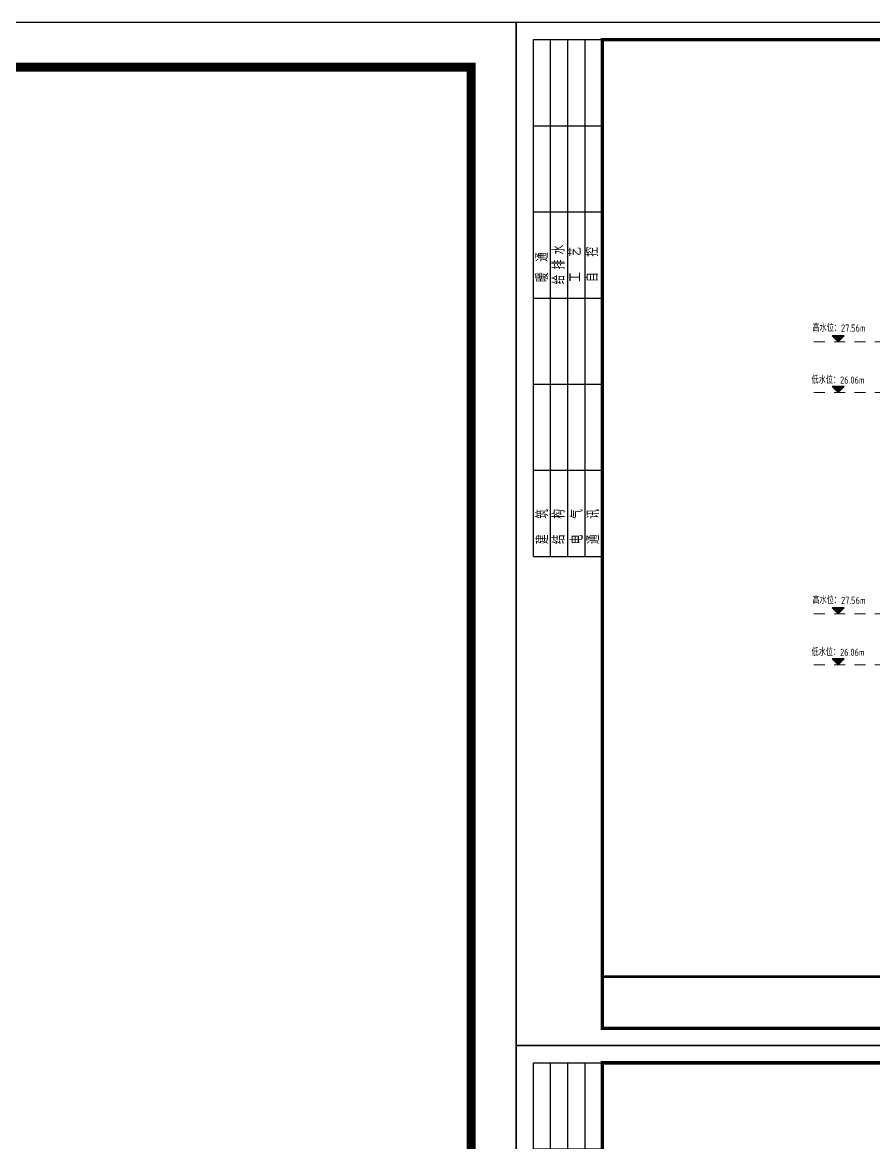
# Model space of a CAD drawing. Extents: x -259369 to -50372, y -155978 to 198088.
# Drawn here: x -121798 to -96733, y 124778 to 157767 of the extents above; entities that cross this region are included whole.
import ezdxf

# ---------------------------------------------------------------- set-up
doc = ezdxf.new("R2010")
doc.units = 0
doc.header["$LTSCALE"] = 1000
doc.header["$MEASUREMENT"] = 0
doc.styles.get("Standard").update_dxf_attribs({"font": 'gbenor.shx', "bigfont": 'gbcbig.shx'})

# ---------------------------------------------------------------- blocks, each defined once
blk = doc.blocks.new('$TITLEBLK$00000095')
for p, q in [((-150, 20), (-150, 0)), ((-150, 20), (0, 20)), ((-125, 20), (-125, 0)), ((-100, 20), (-100, 0)), ((-75, 20), (-75, 0)), ((-75, 20), (-75, 0)), ((-50, 20), (-50, 0)), ((-25, 20), (-25, 0)), ((0, 20), (0, 0)), ((-150, 15), (-75, 15)), ((-75, 15), (0, 15)), ((-150, 10), (-75, 10)), ((-75, 10), (0, 10)), ((-150, 5), (-75, 5)), ((-75, 5), (0, 5))]:
    blk.add_line(p, q)
at = {"width": 0.8}
for s, p in [('建   筑', (-146.45, 15.65)), ('暖  通', (-70.35, 15.73)), ('结   构', (-146.45, 10.91)), ('给 排 水', (-71.03, 10.9)), ('工   艺', (-70.35, 6.13)), ('电   气', (-146.45, 5.65)), ('自   控', (-70.35, 1.24)), ('通   讯', (-146.45, 0.88))]:
    blk.add_text(s, height=3.509, dxfattribs=at).set_placement(p)
blk = doc.blocks.new('rgthtyjyuk')
blk.add_lwpolyline([(0, 0), (420, 0), (420, 297), (0, 297)], close=True)
at = {"const_width": 1}
blk.add_lwpolyline([(25, 5), (415, 5), (415, 292), (25, 292)], close=True, dxfattribs=at)
at = {"const_width": 0.8}
blk.add_lwpolyline([(415, 20), (25, 20)], dxfattribs=at)
at = {"rotation": 90}
blk.add_blockref('$TITLEBLK$00000095', (25, 292), dxfattribs=at)
blk = doc.blocks.new('*U712')
at = {"color": 5, "const_width": 30}
blk.add_lwpolyline([(166, 0), (-166, 0)], dxfattribs=at)
blk = doc.blocks.new('*U713')
at = {"color": 0, "linetype": 'ByBlock', "lineweight": -2, "transparency": 16777216}
for p in [(0, 0), (600, 0), (1200, 0), (1800, 0), (2400, 0), (3000, 0), (3600, 0), (4200, 0), (4800, 0), (5400, 0), (6000, 0), (6600, 0), (7200, 0), (7800, 0), (8400, 0), (9000, 0), (9600, 0), (10200, 0), (10800, 0), (11400, 0), (12000, 0), (12600, 0)]:
    blk.add_blockref('*U712', p, dxfattribs=at)
blk = doc.blocks.new('*U714')
at = {"color": 5, "const_width": 30}
blk.add_lwpolyline([(166, 0), (-166, 0)], dxfattribs=at)
blk = doc.blocks.new('*U715')
at = {"color": 0, "linetype": 'ByBlock', "lineweight": -2, "transparency": 16777216}
for p in [(0, 0), (600, 0), (1200, 0), (1800, 0), (2400, 0), (3000, 0), (3600, 0), (4200, 0), (4800, 0), (5400, 0), (6000, 0), (6600, 0), (7200, 0), (7800, 0), (8400, 0), (9000, 0), (9600, 0), (10200, 0), (10800, 0), (11400, 0), (12000, 0), (12600, 0), (13200, 0), (13800, 0), (14400, 0), (15000, 0), (15600, 0), (16200, 0), (16800, 0), (17400, 0), (18000, 0), (18600, 0), (19200, 0), (19800, 0), (20400, 0), (21000, 0), (21600, 0), (22200, 0)]:
    blk.add_blockref('*U714', p, dxfattribs=at)
blk = doc.blocks.new('*U704')
at = {"color": 5, "const_width": 30}
blk.add_lwpolyline([(166, 0), (-166, 0)], dxfattribs=at)
blk = doc.blocks.new('*U705')
at = {"color": 0, "linetype": 'ByBlock', "lineweight": -2, "transparency": 16777216}
for p in [(0, 0), (600, 0), (1200, 0), (1800, 0), (2400, 0), (3000, 0), (3600, 0), (4200, 0), (4800, 0), (5400, 0), (6000, 0), (6600, 0), (7200, 0), (7800, 0), (8400, 0), (9000, 0), (9600, 0), (10200, 0), (10800, 0), (11400, 0), (12000, 0), (12600, 0)]:
    blk.add_blockref('*U704', p, dxfattribs=at)
blk = doc.blocks.new('*U706')
at = {"color": 5, "const_width": 30}
blk.add_lwpolyline([(166, 0), (-166, 0)], dxfattribs=at)
blk = doc.blocks.new('*U707')
at = {"color": 0, "linetype": 'ByBlock', "lineweight": -2, "transparency": 16777216}
for p in [(0, 0), (600, 0), (1200, 0), (1800, 0), (2400, 0), (3000, 0), (3600, 0), (4200, 0), (4800, 0), (5400, 0), (6000, 0), (6600, 0), (7200, 0), (7800, 0), (8400, 0), (9000, 0), (9600, 0), (10200, 0), (10800, 0), (11400, 0), (12000, 0), (12600, 0), (13200, 0), (13800, 0), (14400, 0), (15000, 0), (15600, 0), (16200, 0), (16800, 0), (17400, 0), (18000, 0), (18600, 0), (19200, 0), (19800, 0), (20400, 0), (21000, 0), (21600, 0), (22200, 0)]:
    blk.add_blockref('*U706', p, dxfattribs=at)

msp = doc.modelspace()

# ---------------------------------------------------------------- hatches: boundary and pattern name
h = msp.add_hatch(color=256)
h.dxf.hatch_style = 1
h.paths.add_polyline_path([(-97779.37, 148364.31), (-97956.15, 148541.09), (-97602.59, 148541.09)])
h = msp.add_hatch(color=256)
h.dxf.hatch_style = 1
h.paths.add_polyline_path([(-97779.37, 146864.31), (-97956.15, 147041.09), (-97602.59, 147041.09)])
h = msp.add_hatch(color=256)
h.dxf.hatch_style = 1
h.paths.add_polyline_path([(-97779.37, 140345.91), (-97956.15, 140522.69), (-97602.59, 140522.69)])
h = msp.add_hatch(color=256)
h.dxf.hatch_style = 1
h.paths.add_polyline_path([(-97779.37, 138845.91), (-97956.15, 139022.69), (-97602.59, 139022.69)])

# ---------------------------------------------------------------- linework, layer by layer
for points in [[(-97956.15, 148541.09), (-97779.37, 148364.31), (-97602.59, 148541.09), (-97956.15, 148541.09)], [(-97956.15, 147041.09), (-97779.37, 146864.31), (-97602.59, 147041.09), (-97956.15, 147041.09)], [(-97956.15, 140522.69), (-97779.37, 140345.91), (-97602.59, 140522.69), (-97956.15, 140522.69)], [(-97956.15, 139022.69), (-97779.37, 138845.91), (-97602.59, 139022.69), (-97956.15, 139022.69)]]:
    msp.add_lwpolyline(points)

# ---------------------------------------------------------------- block references
for p, xscale, yscale, zscale in [((-218178.93, 79330.48), 264.0947391546124, 264.0947391546124, 264.0947391546124), ((-107259.13, 127634.06), 101.4564080218939, 101.4564080218939, 101.4564080218939), ((-107259.13, 97501.51), 101.4564080218939, 101.4564080218939, 101.4564080218939)]:
    msp.add_blockref('rgthtyjyuk', p, dxfattribs=dict(xscale=xscale, yscale=yscale, zscale=zscale))
for name, p in [('*U715', (-98333.31, 148364.31)), ('*U713', (-98333.31, 146864.31)), ('*U707', (-98333.31, 140345.91)), ('*U705', (-98333.31, 138845.91))]:
    msp.add_blockref(name, p)

# ---------------------------------------------------------------- texts
for s, p in [('高水位：27.56m', (-98534.56, 148660.43)), ('低水位：26.06m', (-98560.76, 147130.28)), ('高水位：27.56m', (-98534.56, 140642.03)), ('低水位：26.06m', (-98560.76, 139111.88))]:
    msp.add_text(s, height=210).set_placement(p)

doc.saveas('drawing.dxf')
